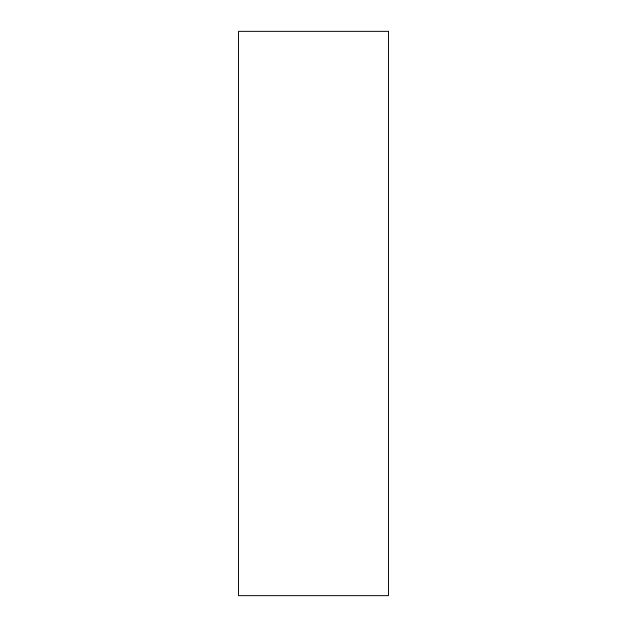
<?xml version="1.0" encoding="UTF-8"?>
<svg xmlns="http://www.w3.org/2000/svg" width="627" height="627" viewBox="0 0 627 627"><rect width="100%" height="100%" fill="white"/><g stroke="black" fill="none" stroke-linecap="round" stroke-linejoin="round"><path stroke-width="0.94" d="M388.481 31.35L238.519 31.35L238.519 595.65L388.481 595.65L388.481 31.35"/></g></svg>
